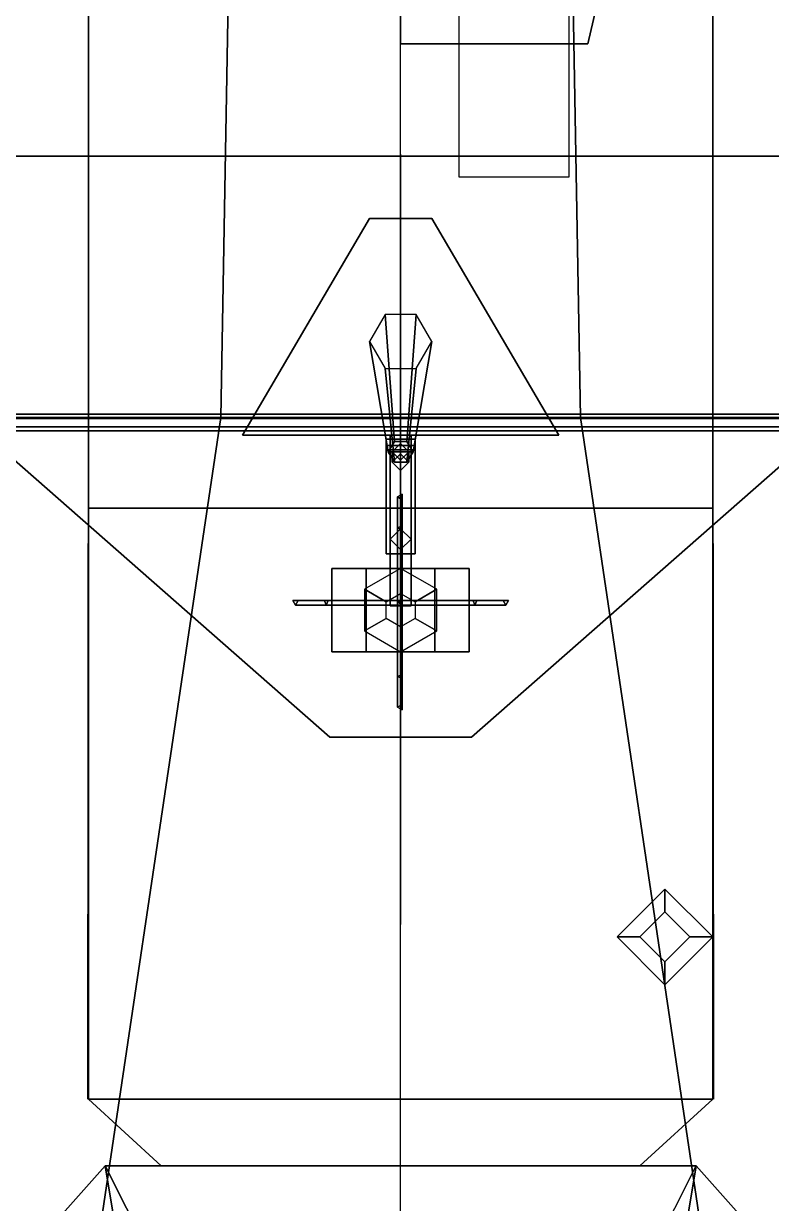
# Model space of a CAD drawing. Header units: millimetres. Extents: x -41 to 37, y -61 to 81.
# Drawn here: x -1.81 to 1.78, y 16.8 to 22.47 of the extents above; entities that cross this region are included whole.
import ezdxf

# ---------------------------------------------------------------- set-up
doc = ezdxf.new("R2010")
doc.units = ezdxf.units.MM
for name, color, linetype in [('drawing', 9, 'Continuous'), ('h1_1', 7, 'Continuous'), ('h2_1', 4, 'Continuous'), ('radar', 6, 'Continuous')]:
    doc.layers.add(name, color=color, linetype=linetype)
picture_1 = doc.add_image_def('image2.gif', size_in_pixel=(2328, 2856))

msp = doc.modelspace()

# ---------------------------------------------------------------- linework, layer by layer
at = {"layer": 'h1_1'}
for points in [[(-2.49, 35.15, 5.06), (-2.49, -0.22, 5.06), (2.49, -0.22, 5.06), (2.49, 35.15, 5.06)], [(-4.6529, 30.7796, 4.3059), (-4.6529, 20.575, 2.7676), (4.6529, 20.575, 2.7676), (4.6529, 30.7796, 4.3059)], [(0.6837, 30.7796, -3.4236), (0.8641, 20.575, -3.4236), (0, 20.575, -3.68), (0, 30.7796, -3.68)], [(1.3199, 30.7796, -3.0058), (2.0131, 20.575, -2.8159), (0.8641, 20.575, -3.4236), (0.6837, 30.7796, -3.4236)], [(1.8232, 30.7796, -2.5785), (2.3359, 20.575, -2.5785), (2.0131, 20.575, -2.8159), (1.3199, 30.7796, -3.0058)], [(-3.52, 21.83, 9.6), (-3.52, 25.34, 9.6), (3.52, 25.34, 9.6), (3.52, 21.83, 9.6)], [(3.52, 21.83, 9.6), (3.52, 25.34, 9.6), (-3.52, 25.34, 9.6), (-3.52, 21.83, 9.6)], [(1.14, 23.4, 11.24), (0, 23.4, 11.24), (0, 22.37, 11.24), (0.9, 22.37, 11.24)], [(0.9, 22.37, 9.6), (1.14, 23.4, 9.6), (1.14, 23.4, 11.24), (0.9, 22.37, 11.24)], [(0, 22.37, 11.24), (0, 22.73, 11.24), (0, 22.73, 9.6), (0, 22.37, 9.6)], [(1.5, 20.14, 7.3), (1.5, 22.69, 7.3), (-1.5, 22.69, 7.3), (-1.5, 20.14, 7.3)], [(-1.5, 20.14, 7.3), (-1.5, 22.69, 7.3), (1.5, 22.69, 7.3), (1.5, 20.14, 7.3)], [(0.28, 22.69, 7.3), (0.28, 21.73, 5.06), (0.81, 21.73, 5.06), (0.81, 22.69, 7.3)], [(0.9, 22.37, 11.24), (0, 22.37, 11.24), (0, 22.37, 9.6), (0.9, 22.37, 9.6)], [(0.34, 19.04, 9.6), (3.52, 21.83, 9.6), (-3.52, 21.83, 9.6), (-0.34, 19.04, 9.6)], [(-0.34, 19.04, 9.6), (-3.52, 21.83, 9.6), (3.52, 21.83, 9.6), (0.34, 19.04, 9.6)], [(-0.34, 19.04, 9.6), (-0.34, 19.04, 10.69), (-3.52, 21.83, 10.69), (-3.52, 21.83, 9.6)], [(-3.52, 21.83, 9.6), (-3.52, 21.83, 10.69), (-0.34, 19.04, 10.69), (-0.34, 19.04, 9.6)], [(0.34, 19.04, 9.6), (0.34, 19.04, 10.69), (3.52, 21.83, 10.69), (3.52, 21.83, 9.6)], [(3.52, 21.83, 9.6), (3.52, 21.83, 10.69), (0.34, 19.04, 10.69), (0.34, 19.04, 9.6)], [(-0.76, 20.49, 17.78), (-0.15, 21.53, 17.78), (0.15, 21.53, 17.78), (0.76, 20.49, 17.78)], [(0.76, 20.49, 17.78), (0.15, 21.53, 17.78), (-0.15, 21.53, 17.78), (-0.76, 20.49, 17.78)], [(-0.15, 21.53, 17.78), (-0.15, 21.53, 18.72), (-0.76, 20.49, 18.72), (-0.76, 20.49, 17.78)], [(-0.76, 20.49, 17.78), (-0.76, 20.49, 18.72), (-0.15, 21.53, 18.72), (-0.15, 21.53, 17.78)], [(0.15, 21.53, 17.78), (0.15, 21.53, 18.72), (-0.15, 21.53, 18.72), (-0.15, 21.53, 17.78)], [(-0.15, 21.53, 17.78), (-0.15, 21.53, 18.72), (0.15, 21.53, 18.72), (0.15, 21.53, 17.78)], [(0.76, 20.49, 17.78), (0.76, 20.49, 18.72), (0.15, 21.53, 18.72), (0.15, 21.53, 17.78)], [(0.15, 21.53, 17.78), (0.15, 21.53, 18.72), (0.76, 20.49, 18.72), (0.76, 20.49, 17.78)], [(-0.075, 21.0699, 5.06), (-0.15, 20.94, 5.06), (-0.06, 20.41, 21.61), (-0.03, 20.46, 21.61)], [(0.075, 21.0699, 5.06), (-0.075, 21.0699, 5.06), (-0.03, 20.46, 21.61), (0.03, 20.46, 21.61)], [(0.15, 20.94, 5.06), (0.075, 21.0699, 5.06), (0.03, 20.46, 21.61), (0.06, 20.41, 21.61)], [(-0.15, 20.94, 5.06), (-0.075, 20.8101, 5.06), (-0.03, 20.36, 21.61), (-0.06, 20.41, 21.61)], [(0.075, 20.8101, 5.06), (0.15, 20.94, 5.06), (0.06, 20.41, 21.61), (0.03, 20.36, 21.61)], [(-1.5, 20.86, 7.3), (-1.5, 20.86, 8.2), (-1.5027, 17.3, 8.2), (-1.5027, 17.3, 7.3)], [(-1.5027, 17.3, 7.3), (-1.5027, 17.3, 8.2), (-1.5, 20.86, 8.2), (-1.5, 20.86, 7.3)], [(1.5027, 17.3, 7.3), (1.5027, 17.3, 8.2), (1.5, 20.86, 8.2), (1.5, 20.86, 7.3)], [(1.5, 20.86, 7.3), (1.5, 20.86, 8.2), (1.5027, 17.3, 8.2), (1.5027, 17.3, 7.3)], [(-0.075, 20.8101, 5.06), (0.075, 20.8101, 5.06), (0.03, 20.36, 21.61), (-0.03, 20.36, 21.61)], [(-4.6529, 20.575, 2.7676), (-4.9473, 15.5287, 2.7676), (4.9473, 15.5287, 2.7676), (4.6529, 20.575, 2.7676)], [(2.7, 20.57, 17.4146), (2.7, 20.59, 17.38), (-2.7, 20.59, 17.38), (-2.7, 20.57, 17.4146)], [(2.7, 20.59, 17.38), (2.7, 20.57, 17.3454), (-2.7, 20.57, 17.3454), (-2.7, 20.59, 17.38)], [(0.8641, 20.575, -3.4236), (1.6143, 15.5287, -3.2432), (0, 15.5287, -3.68), (0, 20.575, -3.68)], [(2.0131, 20.575, -2.8159), (2.5259, 15.5287, -2.8159), (1.6143, 15.5287, -3.2432), (0.8641, 20.575, -3.4236)], [(2.7, 20.53, 17.4146), (2.7, 20.57, 17.4146), (-2.7, 20.57, 17.4146), (-2.7, 20.53, 17.4146)], [(2.7, 20.57, 17.3454), (2.7, 20.53, 17.3454), (-2.7, 20.53, 17.3454), (-2.7, 20.57, 17.3454)], [(2.7, 20.51, 17.38), (2.7, 20.53, 17.4146), (-2.7, 20.53, 17.4146), (-2.7, 20.51, 17.38)], [(2.7, 20.53, 17.3454), (2.7, 20.51, 17.38), (-2.7, 20.51, 17.38), (-2.7, 20.53, 17.3454)], [(0.76, 20.49, 17.78), (0.76, 20.49, 18.72), (-0.76, 20.49, 18.72), (-0.76, 20.49, 17.78)], [(-0.76, 20.49, 17.78), (-0.76, 20.49, 18.72), (0.76, 20.49, 18.72), (0.76, 20.49, 17.78)], [(-0.07, 19.92, 21.75), (-0.07, 20.47, 21.75), (0.07, 20.47, 21.75), (0.07, 19.92, 21.75)], [(0.07, 19.92, 21.75), (0.07, 20.47, 21.75), (-0.07, 20.47, 21.75), (-0.07, 19.92, 21.75)], [(0.06, 20.41, 21.61), (0.03, 20.46, 21.61), (-0.03, 20.46, 21.61), (-0.06, 20.41, 21.61)], [(0.05, 19.67, 17.78), (0.05, 20.49, 17.78), (-0.05, 20.49, 17.78), (-0.05, 19.67, 17.78)], [(-0.05, 19.67, 17.78), (-0.05, 20.49, 17.78), (0.05, 20.49, 17.78), (0.05, 19.67, 17.78)], [(-0.07, 19.92, 22.4), (-0.07, 20.44, 22.4), (0.07, 20.44, 22.4), (0.07, 19.92, 22.4)], [(0.07, 19.92, 22.4), (0.07, 20.44, 22.4), (-0.07, 20.44, 22.4), (-0.07, 19.92, 22.4)], [(0.07, 19.92, 22.94), (0.07, 20.42, 22.94), (-0.07, 20.42, 22.94), (-0.07, 19.92, 22.94)], [(-0.07, 19.92, 22.94), (-0.07, 20.42, 22.94), (0.07, 20.42, 22.94), (0.07, 19.92, 22.94)], [(0.03, 20.36, 21.61), (0.06, 20.41, 21.61), (-0.06, 20.41, 21.61), (-0.03, 20.36, 21.61)], [(0, 20.45, 21.61), (-0.04, 20.41, 21.61), (-0.04, 20.36, 23.2), (0, 20.4, 23.2)], [(-0.04, 20.41, 21.61), (0, 20.37, 21.61), (0, 20.32, 23.2), (-0.04, 20.36, 23.2)], [(0.04, 20.41, 21.61), (0, 20.45, 21.61), (0, 20.4, 23.2), (0.04, 20.36, 23.2)], [(0, 20.37, 21.61), (0.04, 20.41, 21.61), (0.04, 20.36, 23.2), (0, 20.32, 23.2)], [(0, 20.32, 23.2), (0.04, 20.36, 23.2), (0, 20.4, 23.2), (-0.04, 20.36, 23.2)], [(0.0075, 20.0543, 20.8637), (-0.015, 20.0451, 20.8729), (-0.015, 20.193, 21.23), (0.0075, 20.206, 21.23)], [(0.0075, 20.206, 21.23), (-0.015, 20.193, 21.23), (-0.015, 20.0451, 21.5871), (0.0075, 20.0543, 21.5963)], [(-0.015, 20.0451, 20.8729), (0.0075, 20.0359, 20.8821), (0.0075, 20.18, 21.23), (-0.015, 20.193, 21.23)], [(-0.015, 20.193, 21.23), (0.0075, 20.18, 21.23), (0.0075, 20.0359, 21.5779), (-0.015, 20.0451, 21.5871)], [(0.0075, 20.0359, 20.8821), (0.0075, 20.0543, 20.8637), (0.0075, 20.206, 21.23), (0.0075, 20.18, 21.23)], [(0.0075, 20.18, 21.23), (0.0075, 20.206, 21.23), (0.0075, 20.0543, 21.5963), (0.0075, 20.0359, 21.5779)], [(1.5, 17.3, 7.3), (1.5, 20.14, 7.3), (-1.5, 20.14, 7.3), (-1.5, 17.3, 7.3)], [(-1.5, 20.14, 7.3), (-1.5, 20.14, 5.06), (-1.5, 17.3, 5.06), (-1.5, 17.3, 7.3)], [(1.5, 20.14, 5.06), (-1.5, 20.14, 5.06), (-1.5, 20.14, 7.3), (1.5, 20.14, 7.3)], [(1.5, 17.3, 5.06), (1.5, 20.14, 5.06), (1.5, 20.14, 7.3), (1.5, 17.3, 7.3)], [(0.0075, 19.688, 20.712), (-0.015, 19.688, 20.725), (-0.015, 20.0451, 20.8729), (0.0075, 20.0543, 20.8637)], [(0.0075, 20.0543, 21.5963), (-0.015, 20.0451, 21.5871), (-0.015, 19.688, 21.735), (0.0075, 19.688, 21.748)], [(-0.015, 19.688, 20.725), (0.0075, 19.688, 20.738), (0.0075, 20.0359, 20.8821), (-0.015, 20.0451, 20.8729)], [(-0.015, 20.0451, 21.5871), (0.0075, 20.0359, 21.5779), (0.0075, 19.688, 21.722), (-0.015, 19.688, 21.735)], [(0.0075, 19.688, 20.738), (0.0075, 19.688, 20.712), (0.0075, 20.0543, 20.8637), (0.0075, 20.0359, 20.8821)], [(0.0075, 20.0359, 21.5779), (0.0075, 20.0543, 21.5963), (0.0075, 19.688, 21.748), (0.0075, 19.688, 21.722)], [(0.165, 19.85, 10.9442), (-0.165, 19.85, 10.9442), (-0.33, 19.85, 11.23), (0.33, 19.85, 11.23)], [(-0.33, 19.85, 11.23), (-0.165, 19.85, 10.9442), (-0.165, 19.45, 10.9442), (-0.33, 19.45, 11.23)], [(0.33, 19.85, 11.23), (-0.33, 19.85, 11.23), (-0.165, 19.85, 11.5158), (0.165, 19.85, 11.5158)], [(-0.165, 19.85, 11.5158), (-0.33, 19.85, 11.23), (-0.33, 19.45, 11.23), (-0.165, 19.45, 11.5158)], [(-0.0693, 19.69, 10.95), (0, 19.73, 10.95), (0, 19.85, 9.6), (-0.1732, 19.75, 9.6)], [(-0.165, 19.85, 10.9442), (0.165, 19.85, 10.9442), (0.165, 19.45, 10.9442), (-0.165, 19.45, 10.9442)], [(0.165, 19.85, 11.5158), (-0.165, 19.85, 11.5158), (-0.165, 19.45, 11.5158), (0.165, 19.45, 11.5158)], [(0, 19.73, 10.95), (0.0693, 19.69, 10.95), (0.1732, 19.75, 9.6), (0, 19.85, 9.6)], [(0.165, 19.85, 10.9442), (0.33, 19.85, 11.23), (0.33, 19.45, 11.23), (0.165, 19.45, 10.9442)], [(0.33, 19.85, 11.23), (0.165, 19.85, 11.5158), (0.165, 19.45, 11.5158), (0.33, 19.45, 11.23)], [(-0.0693, 19.61, 10.95), (-0.0693, 19.69, 10.95), (-0.1732, 19.75, 9.6), (-0.1732, 19.55, 9.6)], [(0.0693, 19.69, 10.95), (0.0693, 19.61, 10.95), (0.1732, 19.55, 9.6), (0.1732, 19.75, 9.6)], [(-0.3663, 19.6955, 20.8637), (-0.3571, 19.673, 20.8729), (-0.505, 19.673, 21.23), (-0.518, 19.6955, 21.23)], [(-0.3479, 19.6955, 20.8821), (-0.3663, 19.6955, 20.8637), (-0.518, 19.6955, 21.23), (-0.492, 19.6955, 21.23)], [(-0.518, 19.6955, 21.23), (-0.505, 19.673, 21.23), (-0.3571, 19.673, 21.5871), (-0.3663, 19.6955, 21.5963)], [(-0.492, 19.6955, 21.23), (-0.518, 19.6955, 21.23), (-0.3663, 19.6955, 21.5963), (-0.3479, 19.6955, 21.5779)], [(-0.3571, 19.673, 20.8729), (-0.3479, 19.6955, 20.8821), (-0.492, 19.6955, 21.23), (-0.505, 19.673, 21.23)], [(-0.505, 19.673, 21.23), (-0.492, 19.6955, 21.23), (-0.3479, 19.6955, 21.5779), (-0.3571, 19.673, 21.5871)], [(0, 19.6955, 20.712), (0, 19.673, 20.725), (-0.3571, 19.673, 20.8729), (-0.3663, 19.6955, 20.8637)], [(0, 19.6955, 20.738), (0, 19.6955, 20.712), (-0.3663, 19.6955, 20.8637), (-0.3479, 19.6955, 20.8821)], [(-0.3663, 19.6955, 21.5963), (-0.3571, 19.673, 21.5871), (0, 19.673, 21.735), (0, 19.6955, 21.748)], [(-0.3479, 19.6955, 21.5779), (-0.3663, 19.6955, 21.5963), (0, 19.6955, 21.748), (0, 19.6955, 21.722)], [(0, 19.673, 20.725), (0, 19.6955, 20.738), (-0.3479, 19.6955, 20.8821), (-0.3571, 19.673, 20.8729)], [(-0.3571, 19.673, 21.5871), (-0.3479, 19.6955, 21.5779), (0, 19.6955, 21.722), (0, 19.673, 21.735)], [(0.0075, 19.701, 17.78), (-0.015, 19.688, 17.78), (-0.015, 19.688, 20.73), (0.0075, 19.701, 20.74)], [(0.0075, 19.3217, 20.8637), (-0.015, 19.3309, 20.8729), (-0.015, 19.688, 20.725), (0.0075, 19.688, 20.712)], [(-0.015, 19.3309, 20.8729), (0.0075, 19.3401, 20.8821), (0.0075, 19.688, 20.738), (-0.015, 19.688, 20.725)], [(-0.015, 19.688, 17.78), (0.0075, 19.675, 17.78), (0.0075, 19.675, 20.73), (-0.015, 19.688, 20.73)], [(0.0075, 19.688, 21.748), (-0.015, 19.688, 21.735), (-0.015, 19.3309, 21.5871), (0.0075, 19.3217, 21.5963)], [(-0.015, 19.688, 21.735), (0.0075, 19.688, 21.722), (0.0075, 19.3401, 21.5779), (-0.015, 19.3309, 21.5871)], [(0.3663, 19.6955, 20.8637), (0.3571, 19.673, 20.8729), (0, 19.673, 20.725), (0, 19.6955, 20.712)], [(0.3479, 19.6955, 20.8821), (0.3663, 19.6955, 20.8637), (0, 19.6955, 20.712), (0, 19.6955, 20.738)], [(0.3571, 19.673, 20.8729), (0.3479, 19.6955, 20.8821), (0, 19.6955, 20.738), (0, 19.673, 20.725)], [(0, 19.6955, 21.748), (0, 19.673, 21.735), (0.3571, 19.673, 21.5871), (0.3663, 19.6955, 21.5963)], [(0, 19.6955, 21.722), (0, 19.6955, 21.748), (0.3663, 19.6955, 21.5963), (0.3479, 19.6955, 21.5779)], [(0, 19.673, 21.735), (0, 19.6955, 21.722), (0.3479, 19.6955, 21.5779), (0.3571, 19.673, 21.5871)], [(0.0075, 19.675, 17.78), (0.0075, 19.701, 17.78), (0.0075, 19.701, 20.74), (0.0075, 19.675, 20.73)], [(0.0075, 19.3401, 20.8821), (0.0075, 19.3217, 20.8637), (0.0075, 19.688, 20.712), (0.0075, 19.688, 20.738)], [(0.0075, 19.688, 21.722), (0.0075, 19.688, 21.748), (0.0075, 19.3217, 21.5963), (0.0075, 19.3401, 21.5779)], [(0.492, 19.6955, 21.23), (0.518, 19.6955, 21.23), (0.3663, 19.6955, 20.8637), (0.3479, 19.6955, 20.8821)], [(0.505, 19.673, 21.23), (0.492, 19.6955, 21.23), (0.3479, 19.6955, 20.8821), (0.3571, 19.673, 20.8729)], [(0.3479, 19.6955, 21.5779), (0.3663, 19.6955, 21.5963), (0.518, 19.6955, 21.23), (0.492, 19.6955, 21.23)], [(0.3571, 19.673, 21.5871), (0.3479, 19.6955, 21.5779), (0.492, 19.6955, 21.23), (0.505, 19.673, 21.23)], [(0.518, 19.6955, 21.23), (0.505, 19.673, 21.23), (0.3571, 19.673, 20.8729), (0.3663, 19.6955, 20.8637)], [(0.3663, 19.6955, 21.5963), (0.3571, 19.673, 21.5871), (0.505, 19.673, 21.23), (0.518, 19.6955, 21.23)], [(0, 19.57, 10.95), (-0.0693, 19.61, 10.95), (-0.1732, 19.55, 9.6), (0, 19.45, 9.6)], [(0.0693, 19.61, 10.95), (0, 19.57, 10.95), (0, 19.45, 9.6), (0.1732, 19.55, 9.6)], [(0.33, 19.45, 11.23), (-0.33, 19.45, 11.23), (-0.165, 19.45, 10.9442), (0.165, 19.45, 10.9442)], [(0.165, 19.45, 11.5158), (-0.165, 19.45, 11.5158), (-0.33, 19.45, 11.23), (0.33, 19.45, 11.23)], [(-0.015, 19.183, 21.23), (0.0075, 19.196, 21.23), (0.0075, 19.3401, 20.8821), (-0.015, 19.3309, 20.8729)], [(-0.015, 19.3309, 21.5871), (0.0075, 19.3401, 21.5779), (0.0075, 19.196, 21.23), (-0.015, 19.183, 21.23)], [(0.0075, 19.17, 21.23), (-0.015, 19.183, 21.23), (-0.015, 19.3309, 20.8729), (0.0075, 19.3217, 20.8637)], [(0.0075, 19.3217, 21.5963), (-0.015, 19.3309, 21.5871), (-0.015, 19.183, 21.23), (0.0075, 19.17, 21.23)], [(0.0075, 19.196, 21.23), (0.0075, 19.17, 21.23), (0.0075, 19.3217, 20.8637), (0.0075, 19.3401, 20.8821)], [(0.0075, 19.3401, 21.5779), (0.0075, 19.3217, 21.5963), (0.0075, 19.17, 21.23), (0.0075, 19.196, 21.23)], [(-0.34, 19.04, 9.6), (-0.34, 19.04, 10.69), (0.34, 19.04, 10.69), (0.34, 19.04, 9.6)], [(0.34, 19.04, 9.6), (0.34, 19.04, 10.69), (-0.34, 19.04, 10.69), (-0.34, 19.04, 9.6)], [(1.27, 18.31, 7.3), (1.04, 18.08, 7.3), (1.15, 18.08, 9.25), (1.27, 18.2, 9.25)], [(1.5, 18.08, 7.3), (1.27, 18.31, 7.3), (1.27, 18.2, 9.25), (1.39, 18.08, 9.25)], [(1.39, 18.08, 9.25), (1.27, 18.2, 9.25), (1.15, 18.08, 9.25), (1.27, 17.96, 9.25)], [(1.04, 18.08, 7.3), (1.27, 17.85, 7.3), (1.27, 17.96, 9.25), (1.15, 18.08, 9.25)], [(1.27, 17.85, 7.3), (1.5, 18.08, 7.3), (1.39, 18.08, 9.25), (1.27, 17.96, 9.25)], [(-1.5, 17.3, 7.3), (-1.5, 17.3, 5.06), (-1.15, 16.98, 5.06), (-1.15, 16.98, 7.3)], [(1.15, 16.98, 7.3), (1.5, 17.3, 7.3), (-1.5, 17.3, 7.3), (-1.15, 16.98, 7.3)], [(-1.5, 17.3, 7.3), (-1.5, 17.3, 8.2), (-1.15, 16.98, 8.2), (-1.15, 16.98, 7.3)], [(-1.15, 16.98, 7.3), (-1.15, 16.98, 8.2), (-1.5, 17.3, 8.2), (-1.5, 17.3, 7.3)], [(1.15, 16.98, 5.06), (1.5, 17.3, 5.06), (1.5, 17.3, 7.3), (1.15, 16.98, 7.3)], [(1.15, 16.98, 7.3), (1.15, 16.98, 8.2), (1.5, 17.3, 8.2), (1.5, 17.3, 7.3)], [(1.5, 17.3, 7.3), (1.5, 17.3, 8.2), (1.15, 16.98, 8.2), (1.15, 16.98, 7.3)], [(-1.74, 16.62, 5.15), (-1.42, 16.98, 5.15), (-1.42, 16.98, 5.06), (-1.74, 16.62, 5.06)], [(-1.52, 13.87, 7.53), (-1, 14.45, 7.53), (-1.42, 16.98, 5.15), (-1.74, 16.62, 5.15)], [(1.42, 16.98, 5.06), (-1.42, 16.98, 5.06), (-1.42, 16.98, 5.15), (1.42, 16.98, 5.15)], [(1.42, 16.98, 5.15), (-1.42, 16.98, 5.15), (-0.3, 14.76, 7.53), (0.3, 14.76, 7.53)], [(-1.42, 16.98, 5.15), (-1.42, 16.98, 5.15), (-1, 14.45, 7.53), (-0.3, 14.76, 7.53)], [(-1.15, 16.98, 7.3), (-1.15, 16.98, 5.06), (1.15, 16.98, 5.06), (1.15, 16.98, 7.3)], [(1.15, 16.98, 7.3), (1.15, 16.98, 8.2), (-1.15, 16.98, 8.2), (-1.15, 16.98, 7.3)], [(-1.15, 16.98, 7.3), (-1.15, 16.98, 8.2), (1.15, 16.98, 8.2), (1.15, 16.98, 7.3)], [(1.74, 16.62, 5.06), (1.42, 16.98, 5.06), (1.42, 16.98, 5.15), (1.74, 16.62, 5.15)]]:
    msp.add_3dface(points, dxfattribs=at)
at = {"layer": 'h2_1'}
for points in [[(-1.8232, 30.7796, -2.5785), (-2.3359, 20.575, -2.5785), (-2.0131, 20.575, -2.8159), (-1.3199, 30.7796, -3.0058)], [(-1.3199, 30.7796, -3.0058), (-2.0131, 20.575, -2.8159), (-0.8641, 20.575, -3.4236), (-0.6837, 30.7796, -3.4236)], [(-0.6837, 30.7796, -3.4236), (-0.8641, 20.575, -3.4236), (0, 20.575, -3.68), (0, 30.7796, -3.68)], [(-2.0131, 20.575, -2.8159), (-2.5259, 15.5287, -2.8159), (-1.6143, 15.5287, -3.2432), (-0.8641, 20.575, -3.4236)], [(-0.8641, 20.575, -3.4236), (-1.6143, 15.5287, -3.2432), (0, 15.5287, -3.68), (0, 20.575, -3.68)], [(1.42, 16.98, 5.15), (1.42, 16.98, 5.15), (1, 14.45, 7.53), (0.3, 14.76, 7.53)], [(1.52, 13.87, 7.53), (1, 14.45, 7.53), (1.42, 16.98, 5.15), (1.74, 16.62, 5.15)]]:
    msp.add_3dface(points, dxfattribs=at)
at = {"layer": 'radar'}
for points in [[(0, 18.14, 25.13), (0, 21.84, 25.13), (0, 21.84, 24.2), (0, 18.14, 24.2)], [(0, 18.14, 24.2), (0, 21.84, 24.2), (0, 21.84, 25.13), (0, 18.14, 25.13)], [(0, 20.04, 21.69), (-0.05, 19.99, 21.69), (-0.05, 19.99, 25.2), (0, 20.04, 25.2)], [(-0.05, 19.99, 25.2), (0, 19.94, 25.2), (0.05, 19.99, 25.2), (0, 20.04, 25.2)], [(0, 20.04, 21.69), (0.05, 19.99, 21.69), (0, 19.94, 21.69), (-0.05, 19.99, 21.69)], [(0.05, 19.99, 21.69), (0, 20.04, 21.69), (0, 20.04, 25.2), (0.05, 19.99, 25.2)], [(-0.05, 19.99, 21.69), (0, 19.94, 21.69), (0, 19.94, 25.2), (-0.05, 19.99, 25.2)], [(0, 19.94, 21.69), (0.05, 19.99, 21.69), (0.05, 19.99, 25.2), (0, 19.94, 25.2)]]:
    msp.add_3dface(points, dxfattribs=at)

# ---------------------------------------------------------------- pictures from other files: only their frames are drawn
at = {"layer": 'drawing'}
image = msp.add_image(picture_1, insert=(36.4828, -1.3895, -85.62), size_in_units=(62.2381, 76.3539), rotation=90, dxfattribs=dict(at, fade=44))
image.dxf.flags = 15

doc.saveas('drawing.dxf')
